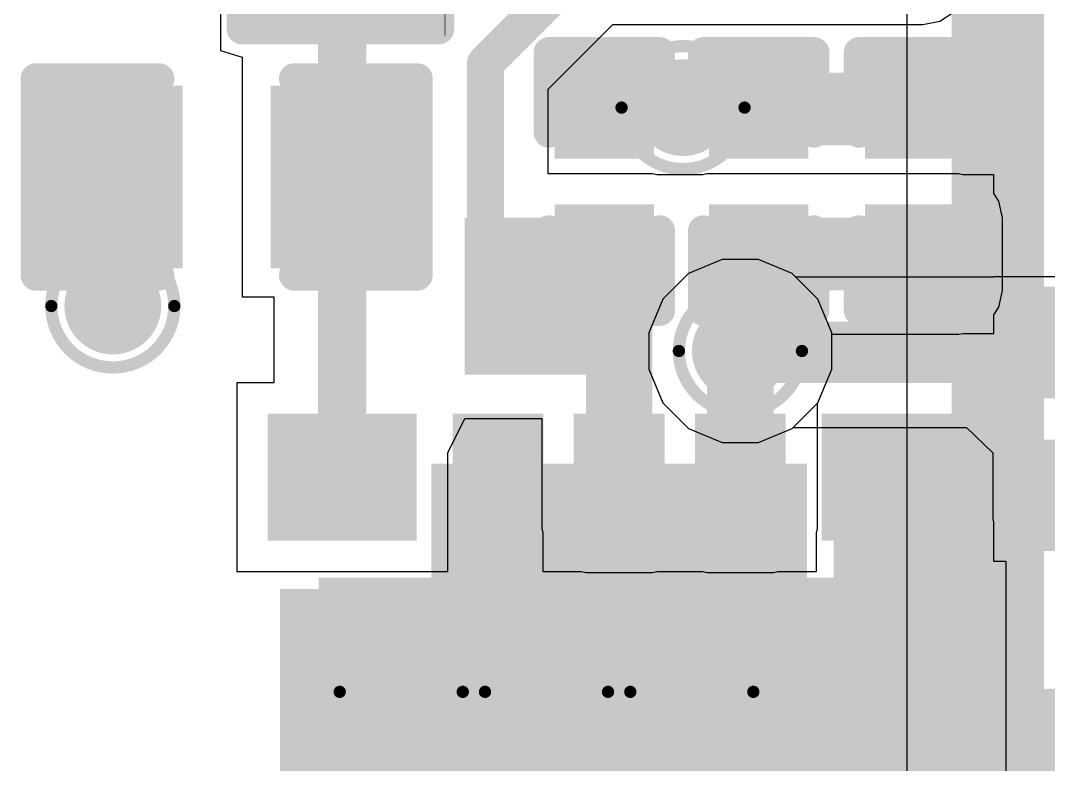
# Model space of a CAD drawing. Header units: inches. Extents: x -10 to 344, y -7 to 75.
# Drawn here: x 19.736 to 23.98, y 3.038 to 6.112 of the extents above; entities that cross this region are included whole.
import ezdxf

# ---------------------------------------------------------------- set-up
doc = ezdxf.new("R2010")
doc.units = ezdxf.units.IN
for name, color, linetype in [('Bottom Layer', 5, 'Continuous'), ('Bottom Overlay', 54, 'Continuous'), ('Bottom Paste', 16, 'Continuous'), ('Bottom Solder', 6, 'Continuous'), ('Drill Drawing', 1, 'Continuous'), ('Mid Layer 1', 16, 'Continuous'), ('Mid Layer 2', 76, 'Continuous'), ('Top Layer', 1, 'Continuous'), ('Top Overlay', 2, 'Continuous'), ('Top Paste', 8, 'Continuous'), ('Top Solder', 216, 'Continuous'), ('Via Holes', 16, 'Continuous')]:
    doc.layers.add(name, color=color, linetype=linetype)

# ---------------------------------------------------------------- blocks, each defined once
blk = doc.blocks.new('10_MCM__2_5_2_5__31')
at = {"layer": 'Bottom Layer'}
h = blk.add_hatch(color=5, dxfattribs=at)
edge = h.paths.add_edge_path()
edge.add_arc((-0.3, 0.3), 0.2, 0, 360)
h = blk.add_hatch(color=5, dxfattribs=at)
edge = h.paths.add_edge_path()
edge.add_arc((0.3, 0.3), 0.2, 0, 360)
h = blk.add_hatch(color=5, dxfattribs=at)
edge = h.paths.add_edge_path()
edge.add_arc((-0.3, -0.3), 0.2, 0, 360)
h = blk.add_hatch(color=5, dxfattribs=at)
edge = h.paths.add_edge_path()
edge.add_arc((0.3, -0.3), 0.2, 0, 360)
h = blk.add_hatch(color=5, dxfattribs=at)
edge = h.paths.add_edge_path()
edge.add_arc((-0.3, -0.9), 0.2, 0, 360)
h = blk.add_hatch(color=5, dxfattribs=at)
edge = h.paths.add_edge_path()
edge.add_arc((0.3, -0.9), 0.2, 0, 360)
at = {"layer": 'Mid Layer 1'}
h = blk.add_hatch(color=16, dxfattribs=at)
edge = h.paths.add_edge_path()
edge.add_arc((-0.3, 0.3), 0.2, 0, 360)
h = blk.add_hatch(color=16, dxfattribs=at)
edge = h.paths.add_edge_path()
edge.add_arc((0.3, 0.3), 0.2, 0, 360)
h = blk.add_hatch(color=16, dxfattribs=at)
edge = h.paths.add_edge_path()
edge.add_arc((-0.3, -0.3), 0.2, 0, 360)
h = blk.add_hatch(color=16, dxfattribs=at)
edge = h.paths.add_edge_path()
edge.add_arc((0.3, -0.3), 0.2, 0, 360)
h = blk.add_hatch(color=16, dxfattribs=at)
edge = h.paths.add_edge_path()
edge.add_arc((-0.3, -0.9), 0.2, 0, 360)
h = blk.add_hatch(color=16, dxfattribs=at)
edge = h.paths.add_edge_path()
edge.add_arc((0.3, -0.9), 0.2, 0, 360)
at = {"layer": 'Mid Layer 2'}
h = blk.add_hatch(color=76, dxfattribs=at)
edge = h.paths.add_edge_path()
edge.add_arc((-0.3, 0.3), 0.2, 0, 360)
h = blk.add_hatch(color=76, dxfattribs=at)
edge = h.paths.add_edge_path()
edge.add_arc((0.3, 0.3), 0.2, 0, 360)
h = blk.add_hatch(color=76, dxfattribs=at)
edge = h.paths.add_edge_path()
edge.add_arc((-0.3, -0.3), 0.2, 0, 360)
h = blk.add_hatch(color=76, dxfattribs=at)
edge = h.paths.add_edge_path()
edge.add_arc((0.3, -0.3), 0.2, 0, 360)
h = blk.add_hatch(color=76, dxfattribs=at)
edge = h.paths.add_edge_path()
edge.add_arc((-0.3, -0.9), 0.2, 0, 360)
h = blk.add_hatch(color=76, dxfattribs=at)
edge = h.paths.add_edge_path()
edge.add_arc((0.3, -0.9), 0.2, 0, 360)
at = {"layer": 'Top Layer'}
for points in [[(-1.4, 1.401), (-0.975, 1.401), (-0.975, 0.886), (-1.4, 0.886)], [(-0.725, 1.401), (0.725, 1.401), (0.725, -1.401), (-0.725, -1.401)], [(0.975, 1.401), (1.4, 1.401), (1.4, 0.886), (0.975, 0.886)], [(-0.9876, 0.8881), (-0.7126, 0.8881), (-0.7126, 1.4006), (-0.9876, 1.4006)], [(-1.4, 0.6375), (-0.975, 0.6375), (-0.975, 0.3625), (-1.4, 0.3625)], [(0.7124, 0.3625), (0.9874, 0.3625), (0.9874, 0.6375), (0.7124, 0.6375)], [(0.975, 0.6375), (1.4, 0.6375), (1.4, 0.3625), (0.975, 0.3625)], [(-1.4, 0.1375), (-0.975, 0.1375), (-0.975, -0.1375), (-1.4, -0.1375)], [(0.975, 0.1375), (1.4, 0.1375), (1.4, -0.1375), (0.975, -0.1375)], [(-1.4, -0.3625), (-0.975, -0.3625), (-0.975, -0.6375), (-1.4, -0.6375)], [(-0.7125, -0.3624), (-0.9875, -0.3624), (-0.9875, -0.6374), (-0.7125, -0.6374)], [(0.975, -0.3625), (1.4, -0.3625), (1.4, -0.6375), (0.975, -0.6375)], [(-1.4, -0.886), (-0.975, -0.886), (-0.975, -1.401), (-1.4, -1.401)], [(0.7124, -1.3993), (0.9874, -1.3993), (0.9874, -0.8868), (0.7124, -0.8868)], [(0.975, -0.886), (1.4, -0.886), (1.4, -1.401), (0.975, -1.401)]]:
    blk.add_hatch(color=1, dxfattribs=at).paths.add_polyline_path(points)
h = blk.add_hatch(color=1, dxfattribs=at)
edge = h.paths.add_edge_path()
edge.add_arc((-0.3, 0.3), 0.2, 0, 360)
h = blk.add_hatch(color=1, dxfattribs=at)
edge = h.paths.add_edge_path()
edge.add_arc((0.3, 0.3), 0.2, 0, 360)
h = blk.add_hatch(color=1, dxfattribs=at)
edge = h.paths.add_edge_path()
edge.add_arc((-0.3, -0.3), 0.2, 0, 360)
h = blk.add_hatch(color=1, dxfattribs=at)
edge = h.paths.add_edge_path()
edge.add_arc((0.3, -0.3), 0.2, 0, 360)
h = blk.add_hatch(color=1, dxfattribs=at)
edge = h.paths.add_edge_path()
edge.add_arc((-0.3, -0.9), 0.2, 0, 360)
h = blk.add_hatch(color=1, dxfattribs=at)
edge = h.paths.add_edge_path()
edge.add_arc((0.3, -0.9), 0.2, 0, 360)
at = {"layer": 'Top Paste'}
for points in [[(-1.4, 1.401), (-0.975, 1.401), (-0.975, 0.886), (-1.4, 0.886)], [(0.975, 1.401), (1.4, 1.401), (1.4, 0.886), (0.975, 0.886)], [(-0.7726, 0.5011), (0.7774, 0.5011), (0.7774, 1.2461), (-0.7726, 1.2461)], [(-1.4, 0.6375), (-0.975, 0.6375), (-0.975, 0.3625), (-1.4, 0.3625)], [(0.975, 0.6375), (1.4, 0.6375), (1.4, 0.3625), (0.975, 0.3625)], [(-0.7756, -0.335), (0.7744, -0.335), (0.7744, 0.335), (-0.7756, 0.335)], [(-1.4, 0.1375), (-0.975, 0.1375), (-0.975, -0.1375), (-1.4, -0.1375)], [(0.975, 0.1375), (1.4, 0.1375), (1.4, -0.1375), (0.975, -0.1375)], [(-1.4, -0.3625), (-0.975, -0.3625), (-0.975, -0.6375), (-1.4, -0.6375)], [(0.975, -0.3625), (1.4, -0.3625), (1.4, -0.6375), (0.975, -0.6375)], [(-0.7726, -1.2405), (0.7774, -1.2405), (0.7774, -0.4955), (-0.7726, -0.4955)], [(-1.4, -0.886), (-0.975, -0.886), (-0.975, -1.401), (-1.4, -1.401)], [(0.975, -0.886), (1.4, -0.886), (1.4, -1.401), (0.975, -1.401)]]:
    blk.add_hatch(color=8, dxfattribs=at).paths.add_polyline_path(points)
at = {"layer": 'Top Solder'}
for points in [[(-1.45, 1.451), (-0.925, 1.451), (-0.925, 0.836), (-1.45, 0.836)], [(0.925, 1.451), (1.45, 1.451), (1.45, 0.836), (0.925, 0.836)], [(-1.2435, -0.775), (-1.2435, 0.775), (1.2435, 0.775), (1.2435, -0.775)], [(-1.45, 0.6875), (-0.925, 0.6875), (-0.925, 0.3125), (-1.45, 0.3125)], [(0.925, 0.6875), (1.45, 0.6875), (1.45, 0.3125), (0.925, 0.3125)], [(-1.45, 0.1875), (-0.925, 0.1875), (-0.925, -0.1875), (-1.45, -0.1875)], [(0.925, 0.1875), (1.45, 0.1875), (1.45, -0.1875), (0.925, -0.1875)], [(-1.45, -0.3125), (-0.925, -0.3125), (-0.925, -0.6875), (-1.45, -0.6875)], [(0.925, -0.3125), (1.45, -0.3125), (1.45, -0.6875), (0.925, -0.6875)], [(-1.45, -0.836), (-0.925, -0.836), (-0.925, -1.451), (-1.45, -1.451)], [(0.925, -0.836), (1.45, -0.836), (1.45, -1.451), (0.925, -1.451)]]:
    blk.add_hatch(color=216, dxfattribs=at).paths.add_polyline_path(points)
at = {"layer": 'Via Holes'}
h = blk.add_hatch(color=7, dxfattribs=at)
edge = h.paths.add_edge_path()
edge.add_arc((-0.3, 0.3), 0.1, 0, 360)
h = blk.add_hatch(color=7, dxfattribs=at)
edge = h.paths.add_edge_path()
edge.add_arc((0.3, 0.3), 0.1, 0, 360)
h = blk.add_hatch(color=7, dxfattribs=at)
edge = h.paths.add_edge_path()
edge.add_arc((-0.3, -0.3), 0.1, 0, 360)
h = blk.add_hatch(color=7, dxfattribs=at)
edge = h.paths.add_edge_path()
edge.add_arc((0.3, -0.3), 0.1, 0, 360)
h = blk.add_hatch(color=7, dxfattribs=at)
edge = h.paths.add_edge_path()
edge.add_arc((-0.3, -0.9), 0.1, 0, 360)
h = blk.add_hatch(color=7, dxfattribs=at)
edge = h.paths.add_edge_path()
edge.add_arc((0.3, -0.9), 0.1, 0, 360)
blk = doc.blocks.new('R___0201_B_60')
at = {"layer": 'Bottom Layer'}
for points in [[(-0.41, 0.185), (-0.14, 0.185), (-0.14, -0.185), (-0.41, -0.185)], [(0.14, 0.185), (0.41, 0.185), (0.41, -0.185), (0.14, -0.185)]]:
    blk.add_hatch(color=5, dxfattribs=at).paths.add_polyline_path(points)
at = {"layer": 'Bottom Paste'}
for points in [[(-0.41, 0.185), (-0.14, 0.185), (-0.14, -0.185), (-0.41, -0.185)], [(0.14, 0.185), (0.41, 0.185), (0.41, -0.185), (0.14, -0.185)]]:
    blk.add_hatch(color=16, dxfattribs=at).paths.add_polyline_path(points)
at = {"layer": 'Bottom Solder'}
for points in [[(-0.465, 0.24), (-0.085, 0.24), (-0.085, -0.24), (-0.465, -0.24)], [(0.085, 0.24), (0.465, 0.24), (0.465, -0.24), (0.085, -0.24)]]:
    blk.add_hatch(color=6, dxfattribs=at).paths.add_polyline_path(points)
at = {"layer": 'Bottom Overlay'}
for points in [[(-0.4826, 0.254, 0.127, 0.127, 0), (0.4826, 0.254, 0.127, 0.127, 0)], [(-0.4826, 0.254, 0.127, 0.127, 0), (-0.4826, -0.254, 0.127, 0.127, 0)], [(0.4826, 0.254, 0.127, 0.127, 0), (0.4826, -0.254, 0.127, 0.127, 0)], [(-0.4826, -0.254, 0.127, 0.127, 0), (0.4826, -0.254, 0.127, 0.127, 0)]]:
    blk.add_lwpolyline(points, format="xyseb", dxfattribs=at)
for points in [[(-0.5143, 0.254, 0.0635, 0.0635, 1), (-0.4508, 0.254, 0.0635, 0.0635, 1)], [(-0.5143, 0.254, 0.0635, 0.0635, 1), (-0.4508, 0.254, 0.0635, 0.0635, 1)], [(0.4508, 0.254, 0.0635, 0.0635, 1), (0.5143, 0.254, 0.0635, 0.0635, 1)], [(0.4508, 0.254, 0.0635, 0.0635, 1), (0.5143, 0.254, 0.0635, 0.0635, 1)], [(-0.5143, -0.254, 0.0635, 0.0635, 1), (-0.4508, -0.254, 0.0635, 0.0635, 1)], [(-0.5143, -0.254, 0.0635, 0.0635, 1), (-0.4508, -0.254, 0.0635, 0.0635, 1)], [(0.4508, -0.254, 0.0635, 0.0635, 1), (0.5143, -0.254, 0.0635, 0.0635, 1)], [(0.4508, -0.254, 0.0635, 0.0635, 1), (0.5143, -0.254, 0.0635, 0.0635, 1)]]:
    blk.add_lwpolyline(points, format="xyseb", close=True, dxfattribs=at)
blk = doc.blocks.new('R___0402_72')
at = {"layer": 'Top Layer'}
for points in [[(-0.6985, -0.3175), (-0.6985, 0.3175), (-0.2413, 0.3175), (-0.2413, -0.3175)], [(0.2413, -0.3175), (0.2413, 0.3175), (0.6985, 0.3175), (0.6985, -0.3175)]]:
    blk.add_hatch(color=1, dxfattribs=at).paths.add_polyline_path(points)
at = {"layer": 'Top Paste'}
for points in [[(-0.6985, -0.3175), (-0.6985, 0.3175), (-0.2413, 0.3175), (-0.2413, -0.3175)], [(0.2413, -0.3175), (0.2413, 0.3175), (0.6985, 0.3175), (0.6985, -0.3175)]]:
    blk.add_hatch(color=8, dxfattribs=at).paths.add_polyline_path(points)
at = {"layer": 'Top Solder'}
for points in [[(-0.7535, -0.3725), (-0.7535, 0.3725), (-0.1863, 0.3725), (-0.1863, -0.3725)], [(0.1863, -0.3725), (0.1863, 0.3725), (0.7535, 0.3725), (0.7535, -0.3725)]]:
    blk.add_hatch(color=216, dxfattribs=at).paths.add_polyline_path(points)
at = {"layer": 'Top Overlay'}
for points in [[(-0.7874, 0.4064, 0.127, 0.127, 0), (0.7874, 0.4064, 0.127, 0.127, 0)], [(-0.7874, 0.4064, 0.127, 0.127, 0), (-0.7874, -0.4064, 0.127, 0.127, 0)], [(0.7874, 0.4064, 0.127, 0.127, 0), (0.7874, -0.4064, 0.127, 0.127, 0)], [(-0.7874, -0.4064, 0.127, 0.127, 0), (0.7874, -0.4064, 0.127, 0.127, 0)], [(-0.8128, -0.4318, 0.00323, 0.00323, 0), (0.8128, -0.4318, 0.00323, 0.00323, 0)]]:
    blk.add_lwpolyline(points, format="xyseb", dxfattribs=at)
for points in [[(-0.8191, 0.4064, 0.0635, 0.0635, 1), (-0.7556, 0.4064, 0.0635, 0.0635, 1)], [(-0.8191, 0.4064, 0.0635, 0.0635, 1), (-0.7556, 0.4064, 0.0635, 0.0635, 1)], [(0.7556, 0.4064, 0.0635, 0.0635, 1), (0.8191, 0.4064, 0.0635, 0.0635, 1)], [(0.7556, 0.4064, 0.0635, 0.0635, 1), (0.8191, 0.4064, 0.0635, 0.0635, 1)], [(-0.8191, -0.4064, 0.0635, 0.0635, 1), (-0.7556, -0.4064, 0.0635, 0.0635, 1)], [(-0.8191, -0.4064, 0.0635, 0.0635, 1), (-0.7556, -0.4064, 0.0635, 0.0635, 1)], [(0.7556, -0.4064, 0.0635, 0.0635, 1), (0.8191, -0.4064, 0.0635, 0.0635, 1)], [(0.7556, -0.4064, 0.0635, 0.0635, 1), (0.8191, -0.4064, 0.0635, 0.0635, 1)], [(-0.8136, -0.4318, 0.00161, 0.00161, 1), (-0.812, -0.4318, 0.00161, 0.00161, 1)], [(0.812, -0.4318, 0.00161, 0.00161, 1), (0.8136, -0.4318, 0.00161, 0.00161, 1)]]:
    blk.add_lwpolyline(points, format="xyseb", close=True, dxfattribs=at)
blk = doc.blocks.new('CAP_0201_102')
at = {"layer": 'Top Layer'}
for points in [[(-0.45, 0.15), (-0.15, 0.15), (-0.15, -0.15), (-0.45, -0.15)], [(0.15, 0.15), (0.45, 0.15), (0.45, -0.15), (0.15, -0.15)]]:
    blk.add_hatch(color=1, dxfattribs=at).paths.add_polyline_path(points)
at = {"layer": 'Top Paste'}
for points in [[(-0.45, 0.15), (-0.15, 0.15), (-0.15, -0.15), (-0.45, -0.15)], [(0.15, 0.15), (0.45, 0.15), (0.45, -0.15), (0.15, -0.15)]]:
    blk.add_hatch(color=8, dxfattribs=at).paths.add_polyline_path(points)
at = {"layer": 'Top Solder'}
for points in [[(-0.505, 0.205), (-0.095, 0.205), (-0.095, -0.205), (-0.505, -0.205)], [(0.095, 0.205), (0.505, 0.205), (0.505, -0.205), (0.095, -0.205)]]:
    blk.add_hatch(color=216, dxfattribs=at).paths.add_polyline_path(points)
at = {"layer": 'Top Overlay'}
for points in [[(-0.5334, -0.2286, 0.127, 0.127, 0), (-0.5334, 0.2286, 0.127, 0.127, 0)], [(-0.2032, 0.2286, 0.127, 0.127, 0), (-0.5334, 0.2286, 0.127, 0.127, 0)], [(0.5334, 0.2286, 0.127, 0.127, 0), (0.2032, 0.2286, 0.127, 0.127, 0)], [(0.5334, -0.2286, 0.127, 0.127, 0), (0.5334, 0.2286, 0.127, 0.127, 0)], [(-0.2032, -0.2286, 0.127, 0.127, 0), (-0.5334, -0.2286, 0.127, 0.127, 0)], [(0.5334, -0.2286, 0.127, 0.127, 0), (0.2032, -0.2286, 0.127, 0.127, 0)]]:
    blk.add_lwpolyline(points, format="xyseb", dxfattribs=at)
for points in [[(-0.5651, 0.2286, 0.0635, 0.0635, 1), (-0.5016, 0.2286, 0.0635, 0.0635, 1)], [(-0.5651, 0.2286, 0.0635, 0.0635, 1), (-0.5016, 0.2286, 0.0635, 0.0635, 1)], [(-0.2349, 0.2286, 0.0635, 0.0635, 1), (-0.1714, 0.2286, 0.0635, 0.0635, 1)], [(0.1714, 0.2286, 0.0635, 0.0635, 1), (0.2349, 0.2286, 0.0635, 0.0635, 1)], [(0.5016, 0.2286, 0.0635, 0.0635, 1), (0.5651, 0.2286, 0.0635, 0.0635, 1)], [(0.5016, 0.2286, 0.0635, 0.0635, 1), (0.5651, 0.2286, 0.0635, 0.0635, 1)], [(-0.5651, -0.2286, 0.0635, 0.0635, 1), (-0.5016, -0.2286, 0.0635, 0.0635, 1)], [(-0.5651, -0.2286, 0.0635, 0.0635, 1), (-0.5016, -0.2286, 0.0635, 0.0635, 1)], [(-0.2349, -0.2286, 0.0635, 0.0635, 1), (-0.1714, -0.2286, 0.0635, 0.0635, 1)], [(0.1714, -0.2286, 0.0635, 0.0635, 1), (0.2349, -0.2286, 0.0635, 0.0635, 1)], [(0.5016, -0.2286, 0.0635, 0.0635, 1), (0.5651, -0.2286, 0.0635, 0.0635, 1)], [(0.5016, -0.2286, 0.0635, 0.0635, 1), (0.5651, -0.2286, 0.0635, 0.0635, 1)]]:
    blk.add_lwpolyline(points, format="xyseb", close=True, dxfattribs=at)
blk = doc.blocks.new('CAP_0201_103')
at = {"layer": 'Top Layer'}
for points in [[(-0.45, 0.15), (-0.15, 0.15), (-0.15, -0.15), (-0.45, -0.15)], [(0.15, 0.15), (0.45, 0.15), (0.45, -0.15), (0.15, -0.15)]]:
    blk.add_hatch(color=1, dxfattribs=at).paths.add_polyline_path(points)
at = {"layer": 'Top Paste'}
for points in [[(-0.45, 0.15), (-0.15, 0.15), (-0.15, -0.15), (-0.45, -0.15)], [(0.15, 0.15), (0.45, 0.15), (0.45, -0.15), (0.15, -0.15)]]:
    blk.add_hatch(color=8, dxfattribs=at).paths.add_polyline_path(points)
at = {"layer": 'Top Solder'}
for points in [[(-0.505, 0.205), (-0.095, 0.205), (-0.095, -0.205), (-0.505, -0.205)], [(0.095, 0.205), (0.505, 0.205), (0.505, -0.205), (0.095, -0.205)]]:
    blk.add_hatch(color=216, dxfattribs=at).paths.add_polyline_path(points)
at = {"layer": 'Top Overlay'}
for points in [[(-0.5334, -0.2286, 0.127, 0.127, 0), (-0.5334, 0.2286, 0.127, 0.127, 0)], [(-0.2032, 0.2286, 0.127, 0.127, 0), (-0.5334, 0.2286, 0.127, 0.127, 0)], [(0.5334, 0.2286, 0.127, 0.127, 0), (0.2032, 0.2286, 0.127, 0.127, 0)], [(0.5334, -0.2286, 0.127, 0.127, 0), (0.5334, 0.2286, 0.127, 0.127, 0)], [(-0.2032, -0.2286, 0.127, 0.127, 0), (-0.5334, -0.2286, 0.127, 0.127, 0)], [(0.5334, -0.2286, 0.127, 0.127, 0), (0.2032, -0.2286, 0.127, 0.127, 0)]]:
    blk.add_lwpolyline(points, format="xyseb", dxfattribs=at)
for points in [[(-0.5651, 0.2286, 0.0635, 0.0635, 1), (-0.5016, 0.2286, 0.0635, 0.0635, 1)], [(-0.5651, 0.2286, 0.0635, 0.0635, 1), (-0.5016, 0.2286, 0.0635, 0.0635, 1)], [(-0.2349, 0.2286, 0.0635, 0.0635, 1), (-0.1714, 0.2286, 0.0635, 0.0635, 1)], [(0.1714, 0.2286, 0.0635, 0.0635, 1), (0.2349, 0.2286, 0.0635, 0.0635, 1)], [(0.5016, 0.2286, 0.0635, 0.0635, 1), (0.5651, 0.2286, 0.0635, 0.0635, 1)], [(0.5016, 0.2286, 0.0635, 0.0635, 1), (0.5651, 0.2286, 0.0635, 0.0635, 1)], [(-0.5651, -0.2286, 0.0635, 0.0635, 1), (-0.5016, -0.2286, 0.0635, 0.0635, 1)], [(-0.5651, -0.2286, 0.0635, 0.0635, 1), (-0.5016, -0.2286, 0.0635, 0.0635, 1)], [(-0.2349, -0.2286, 0.0635, 0.0635, 1), (-0.1714, -0.2286, 0.0635, 0.0635, 1)], [(0.1714, -0.2286, 0.0635, 0.0635, 1), (0.2349, -0.2286, 0.0635, 0.0635, 1)], [(0.5016, -0.2286, 0.0635, 0.0635, 1), (0.5651, -0.2286, 0.0635, 0.0635, 1)], [(0.5016, -0.2286, 0.0635, 0.0635, 1), (0.5651, -0.2286, 0.0635, 0.0635, 1)]]:
    blk.add_lwpolyline(points, format="xyseb", close=True, dxfattribs=at)
blk = doc.blocks.new('CAP_0201_110')
at = {"layer": 'Top Layer'}
for points in [[(-0.45, 0.15), (-0.15, 0.15), (-0.15, -0.15), (-0.45, -0.15)], [(0.15, 0.15), (0.45, 0.15), (0.45, -0.15), (0.15, -0.15)]]:
    blk.add_hatch(color=1, dxfattribs=at).paths.add_polyline_path(points)
at = {"layer": 'Top Paste'}
for points in [[(-0.45, 0.15), (-0.15, 0.15), (-0.15, -0.15), (-0.45, -0.15)], [(0.15, 0.15), (0.45, 0.15), (0.45, -0.15), (0.15, -0.15)]]:
    blk.add_hatch(color=8, dxfattribs=at).paths.add_polyline_path(points)
at = {"layer": 'Top Solder'}
for points in [[(-0.505, 0.205), (-0.095, 0.205), (-0.095, -0.205), (-0.505, -0.205)], [(0.095, 0.205), (0.505, 0.205), (0.505, -0.205), (0.095, -0.205)]]:
    blk.add_hatch(color=216, dxfattribs=at).paths.add_polyline_path(points)
at = {"layer": 'Top Overlay'}
for points in [[(-0.5334, -0.2286, 0.127, 0.127, 0), (-0.5334, 0.2286, 0.127, 0.127, 0)], [(-0.2032, 0.2286, 0.127, 0.127, 0), (-0.5334, 0.2286, 0.127, 0.127, 0)], [(0.5334, 0.2286, 0.127, 0.127, 0), (0.2032, 0.2286, 0.127, 0.127, 0)], [(0.5334, -0.2286, 0.127, 0.127, 0), (0.5334, 0.2286, 0.127, 0.127, 0)], [(-0.2032, -0.2286, 0.127, 0.127, 0), (-0.5334, -0.2286, 0.127, 0.127, 0)], [(0.5334, -0.2286, 0.127, 0.127, 0), (0.2032, -0.2286, 0.127, 0.127, 0)]]:
    blk.add_lwpolyline(points, format="xyseb", dxfattribs=at)
for points in [[(-0.5651, 0.2286, 0.0635, 0.0635, 1), (-0.5016, 0.2286, 0.0635, 0.0635, 1)], [(-0.5651, 0.2286, 0.0635, 0.0635, 1), (-0.5016, 0.2286, 0.0635, 0.0635, 1)], [(-0.2349, 0.2286, 0.0635, 0.0635, 1), (-0.1714, 0.2286, 0.0635, 0.0635, 1)], [(0.1714, 0.2286, 0.0635, 0.0635, 1), (0.2349, 0.2286, 0.0635, 0.0635, 1)], [(0.5016, 0.2286, 0.0635, 0.0635, 1), (0.5651, 0.2286, 0.0635, 0.0635, 1)], [(0.5016, 0.2286, 0.0635, 0.0635, 1), (0.5651, 0.2286, 0.0635, 0.0635, 1)], [(-0.5651, -0.2286, 0.0635, 0.0635, 1), (-0.5016, -0.2286, 0.0635, 0.0635, 1)], [(-0.5651, -0.2286, 0.0635, 0.0635, 1), (-0.5016, -0.2286, 0.0635, 0.0635, 1)], [(-0.2349, -0.2286, 0.0635, 0.0635, 1), (-0.1714, -0.2286, 0.0635, 0.0635, 1)], [(0.1714, -0.2286, 0.0635, 0.0635, 1), (0.2349, -0.2286, 0.0635, 0.0635, 1)], [(0.5016, -0.2286, 0.0635, 0.0635, 1), (0.5651, -0.2286, 0.0635, 0.0635, 1)], [(0.5016, -0.2286, 0.0635, 0.0635, 1), (0.5651, -0.2286, 0.0635, 0.0635, 1)]]:
    blk.add_lwpolyline(points, format="xyseb", close=True, dxfattribs=at)
blk = doc.blocks.new('C___0402_112')
at = {"layer": 'Top Layer'}
for points in [[(-0.6985, -0.3175), (-0.6985, 0.3175), (-0.2413, 0.3175), (-0.2413, -0.3175)], [(0.2413, -0.3175), (0.2413, 0.3175), (0.6985, 0.3175), (0.6985, -0.3175)]]:
    blk.add_hatch(color=1, dxfattribs=at).paths.add_polyline_path(points)
at = {"layer": 'Top Paste'}
for points in [[(-0.6985, -0.3175), (-0.6985, 0.3175), (-0.2413, 0.3175), (-0.2413, -0.3175)], [(0.2413, -0.3175), (0.2413, 0.3175), (0.6985, 0.3175), (0.6985, -0.3175)]]:
    blk.add_hatch(color=8, dxfattribs=at).paths.add_polyline_path(points)
at = {"layer": 'Top Solder'}
for points in [[(-0.7585, -0.3775), (-0.7585, 0.3775), (-0.1813, 0.3775), (-0.1813, -0.3775)], [(0.1813, -0.3775), (0.1813, 0.3775), (0.7585, 0.3775), (0.7585, -0.3775)]]:
    blk.add_hatch(color=216, dxfattribs=at).paths.add_polyline_path(points)
at = {"layer": 'Top Overlay'}
for points in [[(-0.2794, 0.4064, 0.127, 0.127, 0), (-0.7874, 0.4064, 0.127, 0.127, 0)], [(-0.7874, -0.4064, 0.127, 0.127, 0), (-0.7874, 0.4064, 0.127, 0.127, 0)], [(0.7874, 0.4064, 0.127, 0.127, 0), (0.2794, 0.4064, 0.127, 0.127, 0)], [(0.7874, -0.4064, 0.127, 0.127, 0), (0.7874, 0.4064, 0.127, 0.127, 0)], [(-0.2794, -0.4064, 0.127, 0.127, 0), (-0.7874, -0.4064, 0.127, 0.127, 0)], [(0.7874, -0.4064, 0.127, 0.127, 0), (0.2794, -0.4064, 0.127, 0.127, 0)]]:
    blk.add_lwpolyline(points, format="xyseb", dxfattribs=at)
for points in [[(-0.8191, 0.4064, 0.0635, 0.0635, 1), (-0.7556, 0.4064, 0.0635, 0.0635, 1)], [(-0.8191, 0.4064, 0.0635, 0.0635, 1), (-0.7556, 0.4064, 0.0635, 0.0635, 1)], [(-0.3112, 0.4064, 0.0635, 0.0635, 1), (-0.2477, 0.4064, 0.0635, 0.0635, 1)], [(0.2477, 0.4064, 0.0635, 0.0635, 1), (0.3111, 0.4064, 0.0635, 0.0635, 1)], [(0.7556, 0.4064, 0.0635, 0.0635, 1), (0.8191, 0.4064, 0.0635, 0.0635, 1)], [(0.7556, 0.4064, 0.0635, 0.0635, 1), (0.8191, 0.4064, 0.0635, 0.0635, 1)], [(-0.8191, -0.4064, 0.0635, 0.0635, 1), (-0.7556, -0.4064, 0.0635, 0.0635, 1)], [(-0.8191, -0.4064, 0.0635, 0.0635, 1), (-0.7556, -0.4064, 0.0635, 0.0635, 1)], [(-0.3111, -0.4064, 0.0635, 0.0635, 1), (-0.2477, -0.4064, 0.0635, 0.0635, 1)], [(0.2477, -0.4064, 0.0635, 0.0635, 1), (0.3112, -0.4064, 0.0635, 0.0635, 1)], [(0.7556, -0.4064, 0.0635, 0.0635, 1), (0.8191, -0.4064, 0.0635, 0.0635, 1)], [(0.7556, -0.4064, 0.0635, 0.0635, 1), (0.8191, -0.4064, 0.0635, 0.0635, 1)]]:
    blk.add_lwpolyline(points, format="xyseb", close=True, dxfattribs=at)
blk = doc.blocks.new('C___0402_115')
at = {"layer": 'Top Layer'}
for points in [[(-0.6985, -0.3175), (-0.6985, 0.3175), (-0.2413, 0.3175), (-0.2413, -0.3175)], [(0.2413, -0.3175), (0.2413, 0.3175), (0.6985, 0.3175), (0.6985, -0.3175)]]:
    blk.add_hatch(color=1, dxfattribs=at).paths.add_polyline_path(points)
at = {"layer": 'Top Paste'}
for points in [[(-0.6985, -0.3175), (-0.6985, 0.3175), (-0.2413, 0.3175), (-0.2413, -0.3175)], [(0.2413, -0.3175), (0.2413, 0.3175), (0.6985, 0.3175), (0.6985, -0.3175)]]:
    blk.add_hatch(color=8, dxfattribs=at).paths.add_polyline_path(points)
at = {"layer": 'Top Solder'}
for points in [[(-0.7585, -0.3775), (-0.7585, 0.3775), (-0.1813, 0.3775), (-0.1813, -0.3775)], [(0.1813, -0.3775), (0.1813, 0.3775), (0.7585, 0.3775), (0.7585, -0.3775)]]:
    blk.add_hatch(color=216, dxfattribs=at).paths.add_polyline_path(points)
at = {"layer": 'Top Overlay'}
for points in [[(-0.7874, 0.4064, 0.127, 0.127, 0), (-0.2794, 0.4064, 0.127, 0.127, 0)], [(-0.7874, -0.4064, 0.127, 0.127, 0), (-0.7874, 0.4064, 0.127, 0.127, 0)], [(0.2794, 0.4064, 0.127, 0.127, 0), (0.7874, 0.4064, 0.127, 0.127, 0)], [(0.7874, -0.4064, 0.127, 0.127, 0), (0.7874, 0.4064, 0.127, 0.127, 0)], [(-0.7874, -0.4064, 0.127, 0.127, 0), (-0.2794, -0.4064, 0.127, 0.127, 0)], [(0.2794, -0.4064, 0.127, 0.127, 0), (0.7874, -0.4064, 0.127, 0.127, 0)]]:
    blk.add_lwpolyline(points, format="xyseb", dxfattribs=at)
for points in [[(-0.8191, 0.4064, 0.0635, 0.0635, 1), (-0.7556, 0.4064, 0.0635, 0.0635, 1)], [(-0.8191, 0.4064, 0.0635, 0.0635, 1), (-0.7556, 0.4064, 0.0635, 0.0635, 1)], [(-0.3111, 0.4064, 0.0635, 0.0635, 1), (-0.2477, 0.4064, 0.0635, 0.0635, 1)], [(0.2477, 0.4064, 0.0635, 0.0635, 1), (0.3111, 0.4064, 0.0635, 0.0635, 1)], [(0.7556, 0.4064, 0.0635, 0.0635, 1), (0.8191, 0.4064, 0.0635, 0.0635, 1)], [(0.7556, 0.4064, 0.0635, 0.0635, 1), (0.8191, 0.4064, 0.0635, 0.0635, 1)], [(-0.8191, -0.4064, 0.0635, 0.0635, 1), (-0.7556, -0.4064, 0.0635, 0.0635, 1)], [(-0.8191, -0.4064, 0.0635, 0.0635, 1), (-0.7556, -0.4064, 0.0635, 0.0635, 1)], [(-0.3111, -0.4064, 0.0635, 0.0635, 1), (-0.2477, -0.4064, 0.0635, 0.0635, 1)], [(0.2477, -0.4064, 0.0635, 0.0635, 1), (0.3111, -0.4064, 0.0635, 0.0635, 1)], [(0.7556, -0.4064, 0.0635, 0.0635, 1), (0.8191, -0.4064, 0.0635, 0.0635, 1)], [(0.7556, -0.4064, 0.0635, 0.0635, 1), (0.8191, -0.4064, 0.0635, 0.0635, 1)]]:
    blk.add_lwpolyline(points, format="xyseb", close=True, dxfattribs=at)

msp = doc.modelspace()

# ---------------------------------------------------------------- hatches: boundary and pattern name
at = {"layer": 'Bottom Layer'}
h = msp.add_hatch(color=5, dxfattribs=at)
edge = h.paths.add_edge_path()
edge.add_arc((22.4716, 5.7524), 0.2, 0, 360)
h = msp.add_hatch(color=5, dxfattribs=at)
edge = h.paths.add_edge_path()
edge.add_arc((20.1168, 4.9323), 0.2, 0, 360)
h = msp.add_hatch(color=5, dxfattribs=at)
edge = h.paths.add_edge_path()
edge.add_arc((22.7084, 4.7465), 0.2, 0, 360)
msp.add_hatch(color=5, dxfattribs=at).paths.add_polyline_path([(23.9315, 4.0556), (25.058, 4.0556), (25.058, 4.3256), (23.9315, 4.3256)])
at = {"layer": 'Mid Layer 1'}
h = msp.add_hatch(color=16, dxfattribs=at)
edge = h.paths.add_edge_path()
edge.add_arc((22.4716, 5.7524), 0.2, 0, 360)
h = msp.add_hatch(color=16, dxfattribs=at)
edge = h.paths.add_edge_path()
edge.add_arc((20.1168, 4.9323), 0.2, 0, 360)
h = msp.add_hatch(color=16, dxfattribs=at)
edge = h.paths.add_edge_path()
edge.add_arc((22.7084, 4.7465), 0.2, 0, 360)
at = {"layer": 'Mid Layer 2'}
h = msp.add_hatch(color=76, dxfattribs=at)
edge = h.paths.add_edge_path()
edge.add_arc((22.4716, 5.7524), 0.2, 0, 360)
h = msp.add_hatch(color=76, dxfattribs=at)
edge = h.paths.add_edge_path()
edge.add_arc((20.1168, 4.9323), 0.2, 0, 360)
h = msp.add_hatch(color=76, dxfattribs=at)
edge = h.paths.add_edge_path()
edge.add_arc((22.7084, 4.7465), 0.2, 0, 360)
at = {"layer": 'Top Layer'}
h = msp.add_hatch(color=1, dxfattribs=at)
edge = h.paths.add_edge_path()
edge.add_arc((22.4716, 5.7524), 0.2, 0, 360)
for points in [[(21.9964, 5.597), (23.5774, 5.597), (23.5774, 5.897), (21.9964, 5.897)], [(21.5702, 4.6482), (22.3452, 4.6482), (22.3452, 5.297), (21.5702, 5.297)], [(22.0702, 4.0127), (22.3452, 4.0127), (22.3452, 5.297), (22.0702, 5.297)], [(22.5702, 4.997), (23.6087, 4.997), (23.6087, 5.297), (22.5702, 5.297)], [(22.5702, 4.0127), (22.8452, 4.0127), (22.8452, 5.297), (22.5702, 5.297)], [(21.5702, 3.556), (21.8453, 3.556), (21.8453, 4.4377), (21.5702, 4.4377)], [(23.0937, 3.2975), (23.6087, 3.2975), (23.6087, 4.4377), (23.0937, 4.4377)], [(23.1077, 2.564), (24.5301, 2.564), (24.5301, 3.199), (23.1077, 3.199)]]:
    msp.add_hatch(color=1, dxfattribs=at).paths.add_polyline_path(points)
h = msp.add_hatch(color=1, dxfattribs=at)
edge = h.paths.add_edge_path()
edge.add_arc((20.1168, 4.9323), 0.2, 0, 360)
h = msp.add_hatch(color=1, dxfattribs=at)
edge = h.paths.add_edge_path()
edge.add_arc((22.7084, 4.7465), 0.2, 0, 360)
at = {"layer": 'Via Holes'}
h = msp.add_hatch(color=7, dxfattribs=at)
edge = h.paths.add_edge_path()
edge.add_arc((22.4716, 5.7524), 0.1, 0, 360)
h = msp.add_hatch(color=7, dxfattribs=at)
edge = h.paths.add_edge_path()
edge.add_arc((20.1168, 4.9323), 0.1, 0, 360)
h = msp.add_hatch(color=7, dxfattribs=at)
edge = h.paths.add_edge_path()
edge.add_arc((22.7084, 4.7465), 0.1, 0, 360)

# ---------------------------------------------------------------- linework, layer by layer
at = {"layer": 'Bottom Layer'}
for p, q in [((22.6332, 5.1243), (22.4944, 5.0668)), ((22.7835, 5.1243), (22.6332, 5.1243)), ((22.9224, 5.0668), (22.7835, 5.1243)), ((22.4944, 5.0668), (22.3881, 4.9605)), ((22.9378, 5.0513), (22.9224, 5.0668)), ((23.7537, 5.0513), (22.9378, 5.0513)), ((24.4793, 5.0534), (23.7537, 5.0534)), ((23.7537, 5.0534), (23.7537, 5.0513)), ((22.3881, 4.9605), (22.3306, 4.8217)), ((22.3306, 4.8217), (22.3306, 4.6714)), ((22.3306, 4.6714), (22.3881, 4.5325)), ((22.3881, 4.5325), (22.4944, 4.4262)), ((22.4944, 4.4262), (22.6332, 4.3687)), ((22.7835, 4.3687), (22.9224, 4.4262)), ((22.9224, 4.4262), (22.9259, 4.4298)), ((22.9259, 4.4298), (23.6423, 4.4298)), ((23.6423, 4.4298), (23.7502, 4.3256)), ((22.6332, 4.3687), (22.7835, 4.3687)), ((23.7502, 4.3256), (23.7502, 4.0556)), ((23.7502, 4.0556), (23.7537, 4.0381)), ((23.7537, 4.0381), (23.7537, 3.8778)), ((23.7537, 3.8778), (23.8042, 3.8778)), ((23.8042, 3.8778), (23.8042, 0.895))]:
    msp.add_line(p, q, dxfattribs=at)
for points in [[(22.7084, 4.7406, 0.254, 0.254, 0), (24.1098, 4.7406, 0.254, 0.254, 0)], [(22.7084, 4.7406, 0.1524, 0.1524, 0), (22.7084, 4.7465, 0.1524, 0.1524, 0)]]:
    msp.add_lwpolyline(points, format="xyseb", dxfattribs=at)
for points in [[(22.6449, 4.7406, 0.127, 0.127, 1), (22.7719, 4.7406, 0.127, 0.127, 1)], [(22.6703, 4.7465, 0.0762, 0.0762, 1), (22.7465, 4.7465, 0.0762, 0.0762, 1)], [(22.6703, 4.7406, 0.0762, 0.0762, 1), (22.7465, 4.7406, 0.0762, 0.0762, 1)]]:
    msp.add_lwpolyline(points, format="xyseb", close=True, dxfattribs=at)
at = {"layer": 'Drill Drawing'}
for points in [[(22.7256, 5.7524, 0.0508, 0.0508, 1), (22.2176, 5.7524, 0.0508, 0.0508, 1)], [(22.2049, 5.7524, 0.0254, 0.0254, 1), (22.2303, 5.7524, 0.0254, 0.0254, 1)], [(22.7129, 5.7524, 0.0254, 0.0254, 1), (22.7383, 5.7524, 0.0254, 0.0254, 1)], [(20.3708, 4.9323, 0.0508, 0.0508, 1), (19.8628, 4.9323, 0.0508, 0.0508, 1)], [(22.9624, 4.7465, 0.0508, 0.0508, 1), (22.4544, 4.7465, 0.0508, 0.0508, 1)], [(19.8501, 4.9323, 0.0254, 0.0254, 1), (19.8755, 4.9323, 0.0254, 0.0254, 1)], [(20.3581, 4.9323, 0.0254, 0.0254, 1), (20.3835, 4.9323, 0.0254, 0.0254, 1)], [(22.4417, 4.7465, 0.0254, 0.0254, 1), (22.4671, 4.7465, 0.0254, 0.0254, 1)], [(22.9497, 4.7465, 0.0254, 0.0254, 1), (22.9751, 4.7465, 0.0254, 0.0254, 1)], [(21.5617, 3.3377, 0.0508, 0.0508, 1), (21.0537, 3.3377, 0.0508, 0.0508, 1)], [(22.1617, 3.3377, 0.0508, 0.0508, 1), (21.6537, 3.3377, 0.0508, 0.0508, 1)], [(22.7617, 3.3377, 0.0508, 0.0508, 1), (22.2537, 3.3377, 0.0508, 0.0508, 1)], [(21.041, 3.3377, 0.0254, 0.0254, 1), (21.0664, 3.3377, 0.0254, 0.0254, 1)], [(21.549, 3.3377, 0.0254, 0.0254, 1), (21.5744, 3.3377, 0.0254, 0.0254, 1)], [(21.641, 3.3377, 0.0254, 0.0254, 1), (21.6664, 3.3377, 0.0254, 0.0254, 1)], [(22.149, 3.3377, 0.0254, 0.0254, 1), (22.1744, 3.3377, 0.0254, 0.0254, 1)], [(22.241, 3.3377, 0.0254, 0.0254, 1), (22.2664, 3.3377, 0.0254, 0.0254, 1)], [(22.749, 3.3377, 0.0254, 0.0254, 1), (22.7744, 3.3377, 0.0254, 0.0254, 1)]]:
    msp.add_lwpolyline(points, format="xyseb", close=True, dxfattribs=at)
at = {"layer": 'Mid Layer 1'}
for p, q in [((22.6332, 5.1243), (22.4944, 5.0668)), ((22.7835, 5.1243), (22.6332, 5.1243)), ((22.9224, 5.0668), (22.7835, 5.1243)), ((22.4944, 5.0668), (22.3881, 4.9605)), ((23.0286, 4.9605), (22.9224, 5.0668)), ((22.3881, 4.9605), (22.3306, 4.8217)), ((23.0862, 4.8217), (23.0286, 4.9605)), ((22.3306, 4.8217), (22.3306, 4.6714)), ((23.0862, 4.6714), (23.0862, 4.8217)), ((22.3306, 4.6714), (22.3881, 4.5325)), ((23.0286, 4.5325), (23.0862, 4.6714)), ((22.3881, 4.5325), (22.4944, 4.4262)), ((22.9224, 4.4262), (23.0286, 4.5325)), ((22.4944, 4.4262), (22.6332, 4.3687)), ((22.7835, 4.3687), (22.9224, 4.4262)), ((22.6332, 4.3687), (22.7835, 4.3687))]:
    msp.add_line(p, q, dxfattribs=at)
at = {"layer": 'Mid Layer 2'}
for p, q in [((23.3954, 7.1182), (23.3954, 1.4727)), ((22.6332, 5.1243), (22.4944, 5.0668)), ((22.7835, 5.1243), (22.6332, 5.1243)), ((22.9224, 5.0668), (22.7835, 5.1243)), ((22.4944, 5.0668), (22.3881, 4.9605)), ((23.0286, 4.9605), (22.9224, 5.0668)), ((22.3881, 4.9605), (22.3306, 4.8217)), ((23.0862, 4.8217), (23.0286, 4.9605)), ((22.3306, 4.8217), (22.3306, 4.6714)), ((23.0862, 4.6714), (23.0862, 4.8217)), ((22.3306, 4.6714), (22.3881, 4.5325)), ((23.0286, 4.5325), (23.0862, 4.6714)), ((22.3881, 4.5325), (22.4944, 4.4262)), ((22.9224, 4.4262), (23.0286, 4.5325)), ((22.4944, 4.4262), (22.6332, 4.3687)), ((22.7835, 4.3687), (22.9224, 4.4262)), ((22.6332, 4.3687), (22.7835, 4.3687))]:
    msp.add_line(p, q, dxfattribs=at)
msp.add_lwpolyline([(23.7709, 1.4727, 0.381, 0.381, 0), (23.7709, 7.2738, 0.381, 0.381, 0)], format="xyseb", dxfattribs=at)
at = {"layer": 'Top Layer'}
for p, q in [((20.5613, 6.7757), (20.5613, 5.9883)), ((23.5317, 6.1091), (23.5905, 6.1484)), ((21.9147, 5.8286), (22.1814, 6.0953)), ((22.1814, 6.0953), (23.4623, 6.0953)), ((23.4623, 6.0953), (23.5317, 6.1091)), ((20.5613, 5.9883), (20.6502, 5.961)), ((20.6502, 5.961), (20.6502, 4.9704)), ((21.9147, 5.4783), (21.9147, 5.8286)), ((22.3452, 5.4783), (21.9147, 5.4783)), ((22.3627, 5.4748), (22.3452, 5.4783)), ((22.5702, 5.4783), (22.5527, 5.4748)), ((23.6087, 5.4783), (22.5702, 5.4783)), ((23.6262, 5.4748), (23.6087, 5.4783)), ((22.5527, 5.4748), (22.3627, 5.4748)), ((23.7552, 5.4748), (23.6262, 5.4748)), ((23.7552, 5.3977), (23.7552, 5.4748)), ((23.7762, 5.3663), (23.7552, 5.3977)), ((23.79, 5.297), (23.7762, 5.3663)), ((23.79, 4.997), (23.79, 5.297)), ((20.6502, 4.9704), (20.781, 4.9704)), ((20.781, 4.9704), (20.781, 4.6155)), ((23.7762, 4.9276), (23.79, 4.997)), ((23.7552, 4.8962), (23.7762, 4.9276)), ((23.7552, 4.8192), (23.7552, 4.8962)), ((23.0862, 4.6714), (23.0862, 4.8157)), ((23.0862, 4.8157), (23.6087, 4.8157)), ((23.6087, 4.8157), (23.6262, 4.8192)), ((23.6262, 4.8192), (23.7552, 4.8192)), ((23.0286, 4.5325), (23.0862, 4.6714)), ((20.781, 4.6155), (20.6289, 4.6155)), ((20.6289, 4.6155), (20.6289, 3.8349)), ((23.0265, 4.5304), (23.0286, 4.5325)), ((23.0265, 4.0127), (23.0265, 4.5304)), ((21.4995, 4.3256), (21.5702, 4.4669)), ((21.5702, 4.4669), (21.8889, 4.4669)), ((21.8889, 4.4669), (21.8889, 4.0127)), ((21.4995, 3.8349), (21.4995, 4.3256)), ((21.8889, 4.0127), (21.8924, 3.9952)), ((21.8924, 3.9952), (21.8924, 3.8349)), ((23.023, 3.9952), (23.0265, 4.0127)), ((23.023, 3.8349), (23.023, 3.9952)), ((20.6289, 3.8349), (21.4995, 3.8349)), ((21.8924, 3.8349), (22.0527, 3.8349)), ((22.0527, 3.8349), (22.0702, 3.8314)), ((22.0702, 3.8314), (22.3452, 3.8314)), ((22.3452, 3.8314), (22.3627, 3.8349)), ((22.3627, 3.8349), (22.5527, 3.8349)), ((22.5527, 3.8349), (22.5702, 3.8314)), ((22.5702, 3.8314), (22.8452, 3.8314)), ((22.8452, 3.8314), (22.8627, 3.8349)), ((22.8627, 3.8349), (23.023, 3.8349))]:
    msp.add_line(p, q, dxfattribs=at)
for points in [[(21.0642, 4.2252, 0.2, 0.2, 0), (21.0642, 6.3947, 0.2, 0.2, 0)], [(21.6557, 5.9358, 0.1524, 0.1524, 0), (22.1464, 6.4266, 0.1524, 0.1524, 0)], [(21.6557, 5.2208, 0.1524, 0.1524, 0), (21.6557, 5.9358, 0.1524, 0.1524, 0)], [(22.1464, 5.747, 0.254, 0.254, 0), (22.1491, 5.7497, 0.254, 0.254, 0)], [(22.1491, 5.7497, 0.254, 0.254, 0), (22.4689, 5.7497, 0.254, 0.254, 0)], [(22.4689, 5.7497, 0.254, 0.254, 0), (22.4716, 5.7524, 0.254, 0.254, 0)], [(20.1168, 4.9323, 0.254, 0.254, 0), (20.1168, 5.4657, 0.254, 0.254, 0)], [(21.6557, 5.2208, 0.1524, 0.1524, 0), (21.7978, 5.0787, 0.1524, 0.1524, 0)], [(21.7978, 5.0787, 0.1524, 0.1524, 0), (21.9178, 5.0787, 0.1524, 0.1524, 0)]]:
    msp.add_lwpolyline(points, format="xyseb", dxfattribs=at)
for points in [[(21.6176, 5.9358, 0.0762, 0.0762, 1), (21.6938, 5.9358, 0.0762, 0.0762, 1)], [(21.6176, 5.9358, 0.0762, 0.0762, 1), (21.6938, 5.9358, 0.0762, 0.0762, 1)], [(22.0829, 5.747, 0.127, 0.127, 1), (22.2099, 5.747, 0.127, 0.127, 1)], [(22.0856, 5.7497, 0.127, 0.127, 1), (22.2126, 5.7497, 0.127, 0.127, 1)], [(22.0856, 5.7497, 0.127, 0.127, 1), (22.2126, 5.7497, 0.127, 0.127, 1)], [(22.4054, 5.7497, 0.127, 0.127, 1), (22.5324, 5.7497, 0.127, 0.127, 1)], [(22.4054, 5.7497, 0.127, 0.127, 1), (22.5324, 5.7497, 0.127, 0.127, 1)], [(22.4081, 5.7524, 0.127, 0.127, 1), (22.5351, 5.7524, 0.127, 0.127, 1)], [(20.0533, 5.4657, 0.127, 0.127, 1), (20.1803, 5.4657, 0.127, 0.127, 1)], [(21.6176, 5.2208, 0.0762, 0.0762, 1), (21.6938, 5.2208, 0.0762, 0.0762, 1)], [(21.6176, 5.2208, 0.0762, 0.0762, 1), (21.6938, 5.2208, 0.0762, 0.0762, 1)], [(21.7597, 5.0787, 0.0762, 0.0762, 1), (21.8359, 5.0787, 0.0762, 0.0762, 1)], [(21.7597, 5.0787, 0.0762, 0.0762, 1), (21.8359, 5.0787, 0.0762, 0.0762, 1)], [(21.8797, 5.0787, 0.0762, 0.0762, 1), (21.9559, 5.0787, 0.0762, 0.0762, 1)], [(20.0533, 4.9323, 0.127, 0.127, 1), (20.1803, 4.9323, 0.127, 0.127, 1)], [(21.0142, 4.2252, 0.1, 0.1, 1), (21.1142, 4.2252, 0.1, 0.1, 1)]]:
    msp.add_lwpolyline(points, format="xyseb", close=True, dxfattribs=at)

# ---------------------------------------------------------------- block references
for name, p, rotation in [('R___0402_72', (21.0566, 6.8646), 90), ('CAP_0201_110', (22.1464, 5.447), 270), ('CAP_0201_102', (22.7839, 5.447), 270), ('CAP_0201_103', (23.4274, 5.447), 270), ('C___0402_112', (20.5867, 5.4657), 180), ('R___0201_B_60', (24.1165, 4.4656), 90), ('10_MCM__2_5_2_5__31', (22.2077, 3.0377), 270)]:
    msp.add_blockref(name, p, dxfattribs=dict(rotation=rotation))
msp.add_blockref('C___0402_115', (24.7714, 2.8815))

doc.saveas('drawing.dxf')
